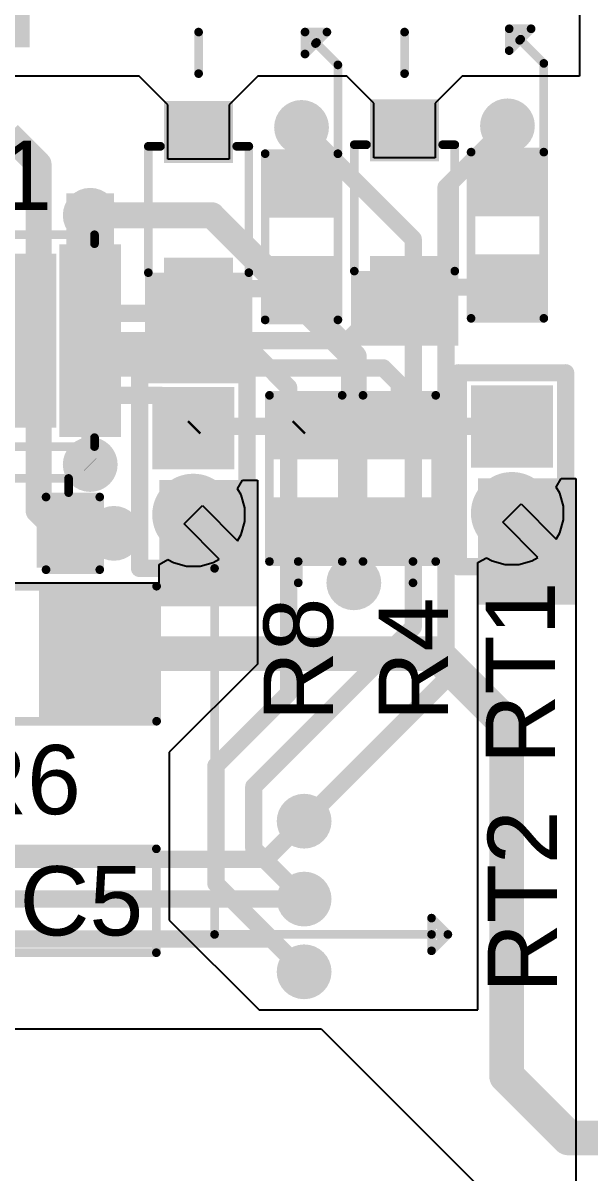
# Model space of a CAD drawing. Header units: millimetres. Extents: x -78 to 5.6, y -6.3 to 35.9.
# Drawn here: x -46.68 to -38.37, y 2.86 to 19.73 of the extents above; entities that cross this region are included whole.
import ezdxf

# ---------------------------------------------------------------- set-up
doc = ezdxf.new("R2010")
doc.units = ezdxf.units.MM
for name, color, linetype in [('BottomLayer', 5, 'Continuous'), ('BottomSolder', 6, 'Continuous'), ('MultiLayer', 9, 'Continuous'), ('PadHoleLayer', 156, 'Continuous'), ('TopLayer', 1, 'Continuous'), ('TopOverlay', 2, 'Continuous'), ('TopPaste', 8, 'Continuous'), ('TopSolder', 216, 'Continuous'), ('ViaHoleLayer', 16, 'Continuous')]:
    doc.layers.add(name, color=color, linetype=linetype)
doc.styles.add('Arial', font='', dxfattribs={"height": 0.2})
doc.styles.get('Arial').set_extended_font_data('Arial')

# ---------------------------------------------------------------- blocks, each defined once
blk = doc.blocks.new('T__________1')
at = {"layer": 'BottomLayer'}
blk.add_hatch(color=5, dxfattribs=at).paths.add_polyline_path([(-1.135, 0.5), (-0.135, 0.5), (-0.135, -0.5), (-1.135, -0.5)])
h = blk.add_hatch(color=5, dxfattribs=at)
edge = h.paths.add_edge_path()
edge.add_arc((0.635, 0), 0.5, 0, 360)
at = {"layer": 'BottomSolder'}
blk.add_hatch(color=6, dxfattribs=at).paths.add_polyline_path([(-1.237, 0.602), (-0.033, 0.602), (-0.033, -0.602), (-1.237, -0.602)])
h = blk.add_hatch(color=6, dxfattribs=at)
edge = h.paths.add_edge_path()
edge.add_arc((0.635, 0), 0.602, 0, 360)
at = {"layer": 'MultiLayer'}
blk.add_hatch(color=9, dxfattribs=at).paths.add_polyline_path([(-1.135, 0.5), (-0.135, 0.5), (-0.135, -0.5), (-1.135, -0.5)])
h = blk.add_hatch(color=9, dxfattribs=at)
edge = h.paths.add_edge_path()
edge.add_arc((0.635, 0), 0.5, 0, 360)
at = {"layer": 'PadHoleLayer'}
h = blk.add_hatch(color=156, dxfattribs=at)
edge = h.paths.add_edge_path()
edge.add_arc((-0.635, 0), 0.3, 0, 360)
h = blk.add_hatch(color=156, dxfattribs=at)
edge = h.paths.add_edge_path()
edge.add_arc((0.635, 0), 0.3, 0, 360)
at = {"layer": 'TopLayer'}
blk.add_hatch(color=1, dxfattribs=at).paths.add_polyline_path([(-1.135, 0.5), (-0.135, 0.5), (-0.135, -0.5), (-1.135, -0.5)])
h = blk.add_hatch(color=1, dxfattribs=at)
edge = h.paths.add_edge_path()
edge.add_arc((0.635, 0), 0.5, 0, 360)
at = {"layer": 'TopSolder'}
blk.add_hatch(color=216, dxfattribs=at).paths.add_polyline_path([(-1.237, 0.602), (-0.033, 0.602), (-0.033, -0.602), (-1.237, -0.602)])
h = blk.add_hatch(color=216, dxfattribs=at)
edge = h.paths.add_edge_path()
edge.add_arc((0.635, 0), 0.602, 0, 360)
at = {"layer": 'TopOverlay', "const_width": 0.254}
for points in [[(-1.422, -0.787), (-1.422, 0.787)], [(1.422, 0.787), (-1.422, 0.787)], [(1.422, -0.787), (1.422, 0.787)], [(1.422, -0.787), (-1.422, -0.787)]]:
    blk.add_lwpolyline(points, dxfattribs=at)
at = {"layer": 'TopOverlay', "const_width": 0.127}
for points in [[(-1.486, 0.787, 1), (-1.359, 0.787, 1)], [(-1.486, 0.787, 1), (-1.359, 0.787, 1)], [(1.359, 0.787, 1), (1.486, 0.787, 1)], [(1.359, 0.787, 1), (1.486, 0.787, 1)], [(-1.486, -0.787, 1), (-1.359, -0.787, 1)], [(-1.486, -0.787, 1), (-1.359, -0.787, 1)], [(1.359, -0.787, 1), (1.486, -0.787, 1)], [(1.359, -0.787, 1), (1.486, -0.787, 1)]]:
    blk.add_lwpolyline(points, format="xyb", close=True, dxfattribs=at)
blk = doc.blocks.new('T__________2')
at = {"layer": 'BottomLayer'}
blk.add_hatch(color=5, dxfattribs=at).paths.add_polyline_path([(-1.135, 0.5), (-0.135, 0.5), (-0.135, -0.5), (-1.135, -0.5)])
h = blk.add_hatch(color=5, dxfattribs=at)
edge = h.paths.add_edge_path()
edge.add_arc((0.635, 0), 0.5, 0, 360)
at = {"layer": 'BottomSolder'}
blk.add_hatch(color=6, dxfattribs=at).paths.add_polyline_path([(-1.237, 0.602), (-0.033, 0.602), (-0.033, -0.602), (-1.237, -0.602)])
h = blk.add_hatch(color=6, dxfattribs=at)
edge = h.paths.add_edge_path()
edge.add_arc((0.635, 0), 0.602, 0, 360)
at = {"layer": 'MultiLayer'}
blk.add_hatch(color=9, dxfattribs=at).paths.add_polyline_path([(-1.135, 0.5), (-0.135, 0.5), (-0.135, -0.5), (-1.135, -0.5)])
h = blk.add_hatch(color=9, dxfattribs=at)
edge = h.paths.add_edge_path()
edge.add_arc((0.635, 0), 0.5, 0, 360)
at = {"layer": 'PadHoleLayer'}
h = blk.add_hatch(color=156, dxfattribs=at)
edge = h.paths.add_edge_path()
edge.add_arc((-0.635, 0), 0.3, 0, 360)
h = blk.add_hatch(color=156, dxfattribs=at)
edge = h.paths.add_edge_path()
edge.add_arc((0.635, 0), 0.3, 0, 360)
at = {"layer": 'TopLayer'}
blk.add_hatch(color=1, dxfattribs=at).paths.add_polyline_path([(-1.135, 0.5), (-0.135, 0.5), (-0.135, -0.5), (-1.135, -0.5)])
h = blk.add_hatch(color=1, dxfattribs=at)
edge = h.paths.add_edge_path()
edge.add_arc((0.635, 0), 0.5, 0, 360)
at = {"layer": 'TopSolder'}
blk.add_hatch(color=216, dxfattribs=at).paths.add_polyline_path([(-1.237, 0.602), (-0.033, 0.602), (-0.033, -0.602), (-1.237, -0.602)])
h = blk.add_hatch(color=216, dxfattribs=at)
edge = h.paths.add_edge_path()
edge.add_arc((0.635, 0), 0.602, 0, 360)
at = {"layer": 'TopOverlay', "const_width": 0.254}
for points in [[(-1.422, -0.787), (-1.422, 0.787)], [(1.422, 0.787), (-1.422, 0.787)], [(1.422, -0.787), (1.422, 0.787)], [(1.422, -0.787), (-1.422, -0.787)]]:
    blk.add_lwpolyline(points, dxfattribs=at)
at = {"layer": 'TopOverlay', "const_width": 0.127}
for points in [[(-1.486, 0.787, 1), (-1.359, 0.787, 1)], [(-1.486, 0.787, 1), (-1.359, 0.787, 1)], [(1.359, 0.787, 1), (1.486, 0.787, 1)], [(1.359, 0.787, 1), (1.486, 0.787, 1)], [(-1.486, -0.787, 1), (-1.359, -0.787, 1)], [(-1.486, -0.787, 1), (-1.359, -0.787, 1)], [(1.359, -0.787, 1), (1.486, -0.787, 1)], [(1.359, -0.787, 1), (1.486, -0.787, 1)]]:
    blk.add_lwpolyline(points, format="xyb", close=True, dxfattribs=at)
blk = doc.blocks.new('TDFN_14_EP_3_3__3')
at = {"layer": 'TopLayer'}
for points in [[(-1.835, 1.31), (-1.135, 1.31), (-1.135, 1.09), (-1.835, 1.09)], [(1.135, 1.31), (1.835, 1.31), (1.835, 1.09), (1.135, 1.09)], [(-0.89, 1.175), (0.89, 1.175), (0.89, -1.175), (-0.89, -1.175)], [(-1.835, 0.91), (-1.135, 0.91), (-1.135, 0.69), (-1.835, 0.69)], [(1.135, 0.91), (1.835, 0.91), (1.835, 0.69), (1.135, 0.69)], [(-1.835, 0.51), (-1.135, 0.51), (-1.135, 0.29), (-1.835, 0.29)], [(1.135, 0.51), (1.835, 0.51), (1.835, 0.29), (1.135, 0.29)], [(-1.835, 0.11), (-1.135, 0.11), (-1.135, -0.11), (-1.835, -0.11)], [(1.135, 0.11), (1.835, 0.11), (1.835, -0.11), (1.135, -0.11)], [(-1.835, -0.29), (-1.135, -0.29), (-1.135, -0.51), (-1.835, -0.51)], [(1.135, -0.29), (1.835, -0.29), (1.835, -0.51), (1.135, -0.51)], [(-1.835, -0.69), (-1.135, -0.69), (-1.135, -0.91), (-1.835, -0.91)], [(1.135, -0.69), (1.835, -0.69), (1.835, -0.91), (1.135, -0.91)], [(-1.835, -1.09), (-1.135, -1.09), (-1.135, -1.31), (-1.835, -1.31)], [(1.135, -1.09), (1.835, -1.09), (1.835, -1.31), (1.135, -1.31)]]:
    blk.add_hatch(color=1, dxfattribs=at).paths.add_polyline_path(points)
at = {"layer": 'TopPaste'}
for points in [[(-1.835, 1.31), (-1.135, 1.31), (-1.135, 1.09), (-1.835, 1.09)], [(1.135, 1.31), (1.835, 1.31), (1.835, 1.09), (1.135, 1.09)], [(-1.835, 0.91), (-1.135, 0.91), (-1.135, 0.69), (-1.835, 0.69)], [(1.135, 0.91), (1.835, 0.91), (1.835, 0.69), (1.135, 0.69)], [(-1.835, 0.51), (-1.135, 0.51), (-1.135, 0.29), (-1.835, 0.29)], [(1.135, 0.51), (1.835, 0.51), (1.835, 0.29), (1.135, 0.29)], [(-1.835, 0.11), (-1.135, 0.11), (-1.135, -0.11), (-1.835, -0.11)], [(1.135, 0.11), (1.835, 0.11), (1.835, -0.11), (1.135, -0.11)], [(-1.835, -0.29), (-1.135, -0.29), (-1.135, -0.51), (-1.835, -0.51)], [(1.135, -0.29), (1.835, -0.29), (1.835, -0.51), (1.135, -0.51)], [(-1.835, -0.69), (-1.135, -0.69), (-1.135, -0.91), (-1.835, -0.91)], [(1.135, -0.69), (1.835, -0.69), (1.835, -0.91), (1.135, -0.91)], [(-1.835, -1.09), (-1.135, -1.09), (-1.135, -1.31), (-1.835, -1.31)], [(1.135, -1.09), (1.835, -1.09), (1.835, -1.31), (1.135, -1.31)]]:
    blk.add_hatch(color=8, dxfattribs=at).paths.add_polyline_path(points)
at = {"layer": 'TopSolder'}
for points in [[(-1.937, 1.412), (-1.033, 1.412), (-1.033, 0.988), (-1.937, 0.988)], [(1.033, 1.412), (1.937, 1.412), (1.937, 0.988), (1.033, 0.988)], [(-0.992, 1.277), (0.992, 1.277), (0.992, -1.277), (-0.992, -1.277)], [(-1.937, 1.012), (-1.033, 1.012), (-1.033, 0.588), (-1.937, 0.588)], [(1.033, 1.012), (1.937, 1.012), (1.937, 0.588), (1.033, 0.588)], [(-1.937, 0.612), (-1.033, 0.612), (-1.033, 0.188), (-1.937, 0.188)], [(1.033, 0.612), (1.937, 0.612), (1.937, 0.188), (1.033, 0.188)], [(-1.937, 0.212), (-1.033, 0.212), (-1.033, -0.212), (-1.937, -0.212)], [(1.033, 0.212), (1.937, 0.212), (1.937, -0.212), (1.033, -0.212)], [(-1.937, -0.188), (-1.033, -0.188), (-1.033, -0.612), (-1.937, -0.612)], [(1.033, -0.188), (1.937, -0.188), (1.937, -0.612), (1.033, -0.612)], [(-1.937, -0.588), (-1.033, -0.588), (-1.033, -1.012), (-1.937, -1.012)], [(1.033, -0.588), (1.937, -0.588), (1.937, -1.012), (1.033, -1.012)], [(-1.937, -0.988), (-1.033, -0.988), (-1.033, -1.412), (-1.937, -1.412)], [(1.033, -0.988), (1.937, -0.988), (1.937, -1.412), (1.033, -1.412)]]:
    blk.add_hatch(color=216, dxfattribs=at).paths.add_polyline_path(points)
at = {"layer": 'TopOverlay', "const_width": 0.127}
for points in [[(-1.55, 1.554), (1.55, 1.554)], [(-1.55, 1.423), (-1.55, 1.543)], [(1.55, 1.423), (1.55, 1.543)], [(-2.108, 1.092), (-2.108, 1.346)], [(-2.108, 1.346), (-1.981, 1.219)], [(-2.108, 1.092), (-1.981, 1.219)], [(-1.55, -1.543), (-1.55, -1.423)], [(-1.55, -1.554), (1.55, -1.554)], [(1.55, -1.543), (1.55, -1.423)]]:
    blk.add_lwpolyline(points, dxfattribs=at)
at = {"layer": 'TopOverlay', "const_width": 0.0635}
for points in [[(-1.582, 1.554, 1), (-1.518, 1.554, 1)], [(-1.582, 1.543, 1), (-1.518, 1.543, 1)], [(1.518, 1.554, 1), (1.582, 1.554, 1)], [(1.518, 1.543, 1), (1.582, 1.543, 1)], [(-2.14, 1.346, 1), (-2.076, 1.346, 1)], [(-2.14, 1.346, 1), (-2.076, 1.346, 1)], [(-1.582, 1.423, 1), (-1.518, 1.423, 1)], [(1.518, 1.423, 1), (1.582, 1.423, 1)], [(-2.013, 1.219, 1), (-1.949, 1.219, 1)], [(-2.013, 1.219, 1), (-1.949, 1.219, 1)], [(-2.14, 1.092, 1), (-2.076, 1.092, 1)], [(-2.14, 1.092, 1), (-2.076, 1.092, 1)], [(-1.582, -1.423, 1), (-1.518, -1.423, 1)], [(-1.582, -1.543, 1), (-1.518, -1.543, 1)], [(-1.582, -1.554, 1), (-1.518, -1.554, 1)], [(1.518, -1.423, 1), (1.582, -1.423, 1)], [(1.518, -1.543, 1), (1.582, -1.543, 1)], [(1.518, -1.554, 1), (1.582, -1.554, 1)]]:
    blk.add_lwpolyline(points, format="xyb", close=True, dxfattribs=at)
blk = doc.blocks.new('R___0603_5')
at = {"layer": 'TopLayer'}
for points in [[(-0.381, 0.4445), (-0.381, -0.4445), (-1.143, -0.4445), (-1.143, 0.4445)], [(1.143, 0.4445), (1.143, -0.4445), (0.381, -0.4445), (0.381, 0.4445)]]:
    blk.add_hatch(color=1, dxfattribs=at).paths.add_polyline_path(points)
at = {"layer": 'TopPaste'}
for points in [[(-0.381, 0.4445), (-0.381, -0.4445), (-1.143, -0.4445), (-1.143, 0.4445)], [(1.143, 0.4445), (1.143, -0.4445), (0.381, -0.4445), (0.381, 0.4445)]]:
    blk.add_hatch(color=8, dxfattribs=at).paths.add_polyline_path(points)
at = {"layer": 'TopSolder'}
for points in [[(-0.2794, 0.5461), (-0.2794, -0.5461), (-1.2446, -0.5461), (-1.2446, 0.5461)], [(1.2446, 0.5461), (1.2446, -0.5461), (0.2794, -0.5461), (0.2794, 0.5461)]]:
    blk.add_hatch(color=216, dxfattribs=at).paths.add_polyline_path(points)
at = {"layer": 'TopOverlay', "const_width": 0.127}
for points in [[(-1.2192, 0.5334), (1.2192, 0.5334)], [(-1.2192, 0.5334), (-1.2192, -0.5334)], [(1.2192, 0.5334), (1.2192, -0.5334)], [(-1.2192, -0.5334), (1.2192, -0.5334)]]:
    blk.add_lwpolyline(points, dxfattribs=at)
at = {"layer": 'TopOverlay', "const_width": 0.0635}
for points in [[(-1.25095, 0.5334, 1), (-1.18745, 0.5334, 1)], [(-1.25095, 0.5334, 1), (-1.18745, 0.5334, 1)], [(1.18745, 0.5334, 1), (1.25095, 0.5334, 1)], [(1.18745, 0.5334, 1), (1.25095, 0.5334, 1)], [(-1.25095, -0.5334, 1), (-1.18745, -0.5334, 1)], [(-1.25095, -0.5334, 1), (-1.18745, -0.5334, 1)], [(1.18745, -0.5334, 1), (1.25095, -0.5334, 1)], [(1.18745, -0.5334, 1), (1.25095, -0.5334, 1)]]:
    blk.add_lwpolyline(points, format="xyb", close=True, dxfattribs=at)
blk = doc.blocks.new('R___1206_6')
at = {"layer": 'TopLayer'}
for points in [[(-2.032, 0.889), (-0.508, 0.889), (-0.508, -0.889), (-2.032, -0.889)], [(0.508, 0.889), (2.032, 0.889), (2.032, -0.889), (0.508, -0.889)]]:
    blk.add_hatch(color=1, dxfattribs=at).paths.add_polyline_path(points)
at = {"layer": 'TopPaste'}
for points in [[(-2.032, 0.889), (-0.508, 0.889), (-0.508, -0.889), (-2.032, -0.889)], [(0.508, 0.889), (2.032, 0.889), (2.032, -0.889), (0.508, -0.889)]]:
    blk.add_hatch(color=8, dxfattribs=at).paths.add_polyline_path(points)
at = {"layer": 'TopSolder'}
for points in [[(-2.1336, 0.9906), (-0.4064, 0.9906), (-0.4064, -0.9906), (-2.1336, -0.9906)], [(0.4064, 0.9906), (2.1336, 0.9906), (2.1336, -0.9906), (0.4064, -0.9906)]]:
    blk.add_hatch(color=216, dxfattribs=at).paths.add_polyline_path(points)
at = {"layer": 'TopOverlay', "const_width": 0.127}
for points in [[(-2.1336, 0.9906), (-2.1336, -0.9906)], [(2.1336, 0.9906), (-2.1336, 0.9906)], [(2.1336, 0.9906), (2.1336, -0.9906)], [(2.1336, -0.9906), (-2.1336, -0.9906)]]:
    blk.add_lwpolyline(points, dxfattribs=at)
at = {"layer": 'TopOverlay', "const_width": 0.0635}
for points in [[(-2.16535, 0.9906, 1), (-2.10185, 0.9906, 1)], [(-2.16535, 0.9906, 1), (-2.10185, 0.9906, 1)], [(2.10185, 0.9906, 1), (2.16535, 0.9906, 1)], [(2.10185, 0.9906, 1), (2.16535, 0.9906, 1)], [(-2.16535, -0.9906, 1), (-2.10185, -0.9906, 1)], [(-2.16535, -0.9906, 1), (-2.10185, -0.9906, 1)], [(2.10185, -0.9906, 1), (2.16535, -0.9906, 1)], [(2.10185, -0.9906, 1), (2.16535, -0.9906, 1)]]:
    blk.add_lwpolyline(points, format="xyb", close=True, dxfattribs=at)
blk = doc.blocks.new('R___0603_8')
at = {"layer": 'TopLayer'}
for points in [[(-0.381, 0.4445), (-0.381, -0.4445), (-1.143, -0.4445), (-1.143, 0.4445)], [(1.143, 0.4445), (1.143, -0.4445), (0.381, -0.4445), (0.381, 0.4445)]]:
    blk.add_hatch(color=1, dxfattribs=at).paths.add_polyline_path(points)
at = {"layer": 'TopPaste'}
for points in [[(-0.381, 0.4445), (-0.381, -0.4445), (-1.143, -0.4445), (-1.143, 0.4445)], [(1.143, 0.4445), (1.143, -0.4445), (0.381, -0.4445), (0.381, 0.4445)]]:
    blk.add_hatch(color=8, dxfattribs=at).paths.add_polyline_path(points)
at = {"layer": 'TopSolder'}
for points in [[(-0.2794, 0.5461), (-0.2794, -0.5461), (-1.2446, -0.5461), (-1.2446, 0.5461)], [(1.2446, 0.5461), (1.2446, -0.5461), (0.2794, -0.5461), (0.2794, 0.5461)]]:
    blk.add_hatch(color=216, dxfattribs=at).paths.add_polyline_path(points)
at = {"layer": 'TopOverlay', "const_width": 0.127}
for points in [[(-1.2192, 0.5334), (1.2192, 0.5334)], [(-1.2192, 0.5334), (-1.2192, -0.5334)], [(1.2192, 0.5334), (1.2192, -0.5334)], [(-1.2192, -0.5334), (1.2192, -0.5334)]]:
    blk.add_lwpolyline(points, dxfattribs=at)
at = {"layer": 'TopOverlay', "const_width": 0.0635}
for points in [[(-1.25095, 0.5334, 1), (-1.18745, 0.5334, 1)], [(-1.25095, 0.5334, 1), (-1.18745, 0.5334, 1)], [(1.18745, 0.5334, 1), (1.25095, 0.5334, 1)], [(1.18745, 0.5334, 1), (1.25095, 0.5334, 1)], [(-1.25095, -0.5334, 1), (-1.18745, -0.5334, 1)], [(-1.25095, -0.5334, 1), (-1.18745, -0.5334, 1)], [(1.18745, -0.5334, 1), (1.25095, -0.5334, 1)], [(1.18745, -0.5334, 1), (1.25095, -0.5334, 1)]]:
    blk.add_lwpolyline(points, format="xyb", close=True, dxfattribs=at)
blk = doc.blocks.new('R___0603_9')
at = {"layer": 'TopLayer'}
for points in [[(-0.381, 0.4445), (-0.381, -0.4445), (-1.143, -0.4445), (-1.143, 0.4445)], [(1.143, 0.4445), (1.143, -0.4445), (0.381, -0.4445), (0.381, 0.4445)]]:
    blk.add_hatch(color=1, dxfattribs=at).paths.add_polyline_path(points)
at = {"layer": 'TopPaste'}
for points in [[(-0.381, 0.4445), (-0.381, -0.4445), (-1.143, -0.4445), (-1.143, 0.4445)], [(1.143, 0.4445), (1.143, -0.4445), (0.381, -0.4445), (0.381, 0.4445)]]:
    blk.add_hatch(color=8, dxfattribs=at).paths.add_polyline_path(points)
at = {"layer": 'TopSolder'}
for points in [[(-0.2794, 0.5461), (-0.2794, -0.5461), (-1.2446, -0.5461), (-1.2446, 0.5461)], [(1.2446, 0.5461), (1.2446, -0.5461), (0.2794, -0.5461), (0.2794, 0.5461)]]:
    blk.add_hatch(color=216, dxfattribs=at).paths.add_polyline_path(points)
at = {"layer": 'TopOverlay', "const_width": 0.127}
for points in [[(-1.2192, 0.5334), (-1.2192, -0.5334)], [(-1.2192, 0.5334), (1.2192, 0.5334)], [(1.2192, 0.5334), (1.2192, -0.5334)], [(-1.2192, -0.5334), (1.2192, -0.5334)]]:
    blk.add_lwpolyline(points, dxfattribs=at)
at = {"layer": 'TopOverlay', "const_width": 0.0635}
for points in [[(-1.25095, 0.5334, 1), (-1.18745, 0.5334, 1)], [(-1.25095, 0.5334, 1), (-1.18745, 0.5334, 1)], [(1.18745, 0.5334, 1), (1.25095, 0.5334, 1)], [(1.18745, 0.5334, 1), (1.25095, 0.5334, 1)], [(-1.25095, -0.5334, 1), (-1.18745, -0.5334, 1)], [(-1.25095, -0.5334, 1), (-1.18745, -0.5334, 1)], [(1.18745, -0.5334, 1), (1.25095, -0.5334, 1)], [(1.18745, -0.5334, 1), (1.25095, -0.5334, 1)]]:
    blk.add_lwpolyline(points, format="xyb", close=True, dxfattribs=at)
blk = doc.blocks.new('R___0603_10')
at = {"layer": 'TopLayer'}
for points in [[(-0.381, 0.4445), (-0.381, -0.4445), (-1.143, -0.4445), (-1.143, 0.4445)], [(1.143, 0.4445), (1.143, -0.4445), (0.381, -0.4445), (0.381, 0.4445)]]:
    blk.add_hatch(color=1, dxfattribs=at).paths.add_polyline_path(points)
at = {"layer": 'TopPaste'}
for points in [[(-0.381, 0.4445), (-0.381, -0.4445), (-1.143, -0.4445), (-1.143, 0.4445)], [(1.143, 0.4445), (1.143, -0.4445), (0.381, -0.4445), (0.381, 0.4445)]]:
    blk.add_hatch(color=8, dxfattribs=at).paths.add_polyline_path(points)
at = {"layer": 'TopSolder'}
for points in [[(-0.2794, 0.5461), (-0.2794, -0.5461), (-1.2446, -0.5461), (-1.2446, 0.5461)], [(1.2446, 0.5461), (1.2446, -0.5461), (0.2794, -0.5461), (0.2794, 0.5461)]]:
    blk.add_hatch(color=216, dxfattribs=at).paths.add_polyline_path(points)
at = {"layer": 'TopOverlay', "const_width": 0.127}
for points in [[(-1.2192, 0.5334), (1.2192, 0.5334)], [(-1.2192, 0.5334), (-1.2192, -0.5334)], [(1.2192, 0.5334), (1.2192, -0.5334)], [(-1.2192, -0.5334), (1.2192, -0.5334)]]:
    blk.add_lwpolyline(points, dxfattribs=at)
at = {"layer": 'TopOverlay', "const_width": 0.0635}
for points in [[(-1.25095, 0.5334, 1), (-1.18745, 0.5334, 1)], [(-1.25095, 0.5334, 1), (-1.18745, 0.5334, 1)], [(1.18745, 0.5334, 1), (1.25095, 0.5334, 1)], [(1.18745, 0.5334, 1), (1.25095, 0.5334, 1)], [(-1.25095, -0.5334, 1), (-1.18745, -0.5334, 1)], [(-1.25095, -0.5334, 1), (-1.18745, -0.5334, 1)], [(1.18745, -0.5334, 1), (1.25095, -0.5334, 1)], [(1.18745, -0.5334, 1), (1.25095, -0.5334, 1)]]:
    blk.add_lwpolyline(points, format="xyb", close=True, dxfattribs=at)
blk = doc.blocks.new('SOD_323_14')
at = {"layer": 'TopLayer'}
for points in [[(-0.75, -0.45), (-1.55, -0.45), (-1.55, 0.45), (-0.75, 0.45)], [(1.55, -0.45), (0.75, -0.45), (0.75, 0.45), (1.55, 0.45)]]:
    blk.add_hatch(color=1, dxfattribs=at).paths.add_polyline_path(points)
at = {"layer": 'TopOverlay'}
for points in [[(-2.007, 0.483), (-0.914, 0.483), (-0.914, 0.787), (-2.007, 0.787)], [(-2.007, -0.508), (-1.575, -0.508), (-1.575, 0.508), (-2.007, 0.508)], [(-2.007, -0.787), (-0.914, -0.787), (-0.914, -0.483), (-2.007, -0.483)]]:
    blk.add_hatch(color=2, dxfattribs=at).paths.add_polyline_path(points)
at = {"layer": 'TopPaste'}
for points in [[(-0.75, -0.45), (-1.55, -0.45), (-1.55, 0.45), (-0.75, 0.45)], [(1.55, -0.45), (0.75, -0.45), (0.75, 0.45), (1.55, 0.45)]]:
    blk.add_hatch(color=8, dxfattribs=at).paths.add_polyline_path(points)
at = {"layer": 'TopSolder'}
for points in [[(-0.695, -0.505), (-1.605, -0.505), (-1.605, 0.505), (-0.695, 0.505)], [(1.605, -0.505), (0.695, -0.505), (0.695, 0.505), (1.605, 0.505)]]:
    blk.add_hatch(color=216, dxfattribs=at).paths.add_polyline_path(points)
at = {"layer": 'TopOverlay', "const_width": 0.127}
for points in [[(-0.914, 0.737), (0.94, 0.737)], [(0.94, 0.737), (0.94, 0.559)], [(0.94, -0.559), (0.94, -0.737)], [(-0.914, -0.737), (0.94, -0.737)]]:
    blk.add_lwpolyline(points, dxfattribs=at)
at = {"layer": 'TopOverlay', "const_width": 0.0635}
for points in [[(-0.946, 0.737, 1), (-0.883, 0.737, 1)], [(0.908, 0.737, 1), (0.972, 0.737, 1)], [(0.908, 0.737, 1), (0.972, 0.737, 1)], [(0.908, 0.559, 1), (0.972, 0.559, 1)], [(0.908, -0.559, 1), (0.972, -0.559, 1)], [(-0.946, -0.737, 1), (-0.883, -0.737, 1)], [(0.908, -0.737, 1), (0.972, -0.737, 1)], [(0.908, -0.737, 1), (0.972, -0.737, 1)]]:
    blk.add_lwpolyline(points, format="xyb", close=True, dxfattribs=at)
blk = doc.blocks.new('SOD_323_15')
at = {"layer": 'TopLayer'}
for points in [[(-0.75, -0.45), (-1.55, -0.45), (-1.55, 0.45), (-0.75, 0.45)], [(1.55, -0.45), (0.75, -0.45), (0.75, 0.45), (1.55, 0.45)]]:
    blk.add_hatch(color=1, dxfattribs=at).paths.add_polyline_path(points)
at = {"layer": 'TopOverlay'}
for points in [[(-2.007, 0.483), (-0.914, 0.483), (-0.914, 0.787), (-2.007, 0.787)], [(-2.007, -0.508), (-1.575, -0.508), (-1.575, 0.508), (-2.007, 0.508)], [(-2.007, -0.787), (-0.914, -0.787), (-0.914, -0.483), (-2.007, -0.483)]]:
    blk.add_hatch(color=2, dxfattribs=at).paths.add_polyline_path(points)
at = {"layer": 'TopPaste'}
for points in [[(-0.75, -0.45), (-1.55, -0.45), (-1.55, 0.45), (-0.75, 0.45)], [(1.55, -0.45), (0.75, -0.45), (0.75, 0.45), (1.55, 0.45)]]:
    blk.add_hatch(color=8, dxfattribs=at).paths.add_polyline_path(points)
at = {"layer": 'TopSolder'}
for points in [[(-0.695, -0.505), (-1.605, -0.505), (-1.605, 0.505), (-0.695, 0.505)], [(1.605, -0.505), (0.695, -0.505), (0.695, 0.505), (1.605, 0.505)]]:
    blk.add_hatch(color=216, dxfattribs=at).paths.add_polyline_path(points)
at = {"layer": 'TopOverlay', "const_width": 0.127}
for points in [[(-0.914, 0.737), (0.94, 0.737)], [(0.94, 0.737), (0.94, 0.559)], [(0.94, -0.559), (0.94, -0.737)], [(-0.914, -0.737), (0.94, -0.737)]]:
    blk.add_lwpolyline(points, dxfattribs=at)
at = {"layer": 'TopOverlay', "const_width": 0.0635}
for points in [[(-0.946, 0.737, 1), (-0.883, 0.737, 1)], [(0.908, 0.737, 1), (0.972, 0.737, 1)], [(0.908, 0.737, 1), (0.972, 0.737, 1)], [(0.908, 0.559, 1), (0.972, 0.559, 1)], [(0.908, -0.559, 1), (0.972, -0.559, 1)], [(-0.946, -0.737, 1), (-0.883, -0.737, 1)], [(0.908, -0.737, 1), (0.972, -0.737, 1)], [(0.908, -0.737, 1), (0.972, -0.737, 1)]]:
    blk.add_lwpolyline(points, format="xyb", close=True, dxfattribs=at)
blk = doc.blocks.new('C___0603_16')
at = {"layer": 'TopLayer'}
for points in [[(-0.381, 0.445), (-0.381, -0.445), (-1.143, -0.445), (-1.143, 0.445)], [(1.143, 0.445), (1.143, -0.445), (0.381, -0.445), (0.381, 0.445)]]:
    blk.add_hatch(color=1, dxfattribs=at).paths.add_polyline_path(points)
at = {"layer": 'TopPaste'}
for points in [[(-0.381, 0.445), (-0.381, -0.445), (-1.143, -0.445), (-1.143, 0.445)], [(1.143, 0.445), (1.143, -0.445), (0.381, -0.445), (0.381, 0.445)]]:
    blk.add_hatch(color=8, dxfattribs=at).paths.add_polyline_path(points)
at = {"layer": 'TopSolder'}
for points in [[(-0.321, 0.504), (-0.321, -0.504), (-1.203, -0.504), (-1.203, 0.504)], [(1.203, 0.504), (1.203, -0.504), (0.321, -0.504), (0.321, 0.504)]]:
    blk.add_hatch(color=216, dxfattribs=at).paths.add_polyline_path(points)
at = {"layer": 'TopOverlay', "const_width": 0.127}
for points in [[(-1.245, 0.533), (-0.457, 0.533)], [(-1.245, -0.533), (-1.245, 0.533)], [(0.457, 0.533), (1.245, 0.533)], [(1.245, -0.533), (1.245, 0.533)], [(-1.245, -0.533), (-0.457, -0.533)], [(0.457, -0.533), (1.245, -0.533)]]:
    blk.add_lwpolyline(points, dxfattribs=at)
at = {"layer": 'TopOverlay', "const_width": 0.0635}
for points in [[(-1.276, 0.533, 1), (-1.213, 0.533, 1)], [(-1.276, 0.533, 1), (-1.213, 0.533, 1)], [(-0.489, 0.533, 1), (-0.425, 0.533, 1)], [(0.425, 0.533, 1), (0.489, 0.533, 1)], [(1.213, 0.533, 1), (1.276, 0.533, 1)], [(1.213, 0.533, 1), (1.276, 0.533, 1)], [(-1.276, -0.533, 1), (-1.213, -0.533, 1)], [(-1.276, -0.533, 1), (-1.213, -0.533, 1)], [(-0.489, -0.533, 1), (-0.425, -0.533, 1)], [(0.425, -0.533, 1), (0.489, -0.533, 1)], [(1.213, -0.533, 1), (1.276, -0.533, 1)], [(1.213, -0.533, 1), (1.276, -0.533, 1)]]:
    blk.add_lwpolyline(points, format="xyb", close=True, dxfattribs=at)

msp = doc.modelspace()

# ---------------------------------------------------------------- hatches: boundary and pattern name
at = {"layer": 'BottomLayer'}
for points in [[(-64.111, 19.372), (-46.584, 19.372), (-46.584, 28.25), (-64.111, 28.25)], [(-44.685, 11.168), (-43.245, 11.168), (-43.245, 13.022), (-44.685, 13.022)], [(-40.011, 11.193), (-38.572, 11.193), (-38.572, 13.047), (-40.011, 13.047)]]:
    msp.add_hatch(color=5, dxfattribs=at).paths.add_polyline_path(points)
h = msp.add_hatch(color=5, dxfattribs=at)
edge = h.paths.add_edge_path()
edge.add_arc((-42.597, 18.197), 0.3, 0, 360)
h = msp.add_hatch(color=5, dxfattribs=at)
edge = h.paths.add_edge_path()
edge.add_arc((-39.577, 18.22), 0.3, 0, 360)
h = msp.add_hatch(color=5, dxfattribs=at)
edge = h.paths.add_edge_path()
edge.add_arc((-45.696, 16.908), 0.3, 0, 360)
h = msp.add_hatch(color=5, dxfattribs=at)
edge = h.paths.add_edge_path()
edge.add_arc((-45.696, 13.251), 0.3, 0, 360)
h = msp.add_hatch(color=5, dxfattribs=at)
edge = h.paths.add_edge_path()
edge.add_arc((-45.348, 12.241), 0.3, 0, 360)
h = msp.add_hatch(color=5, dxfattribs=at)
edge = h.paths.add_edge_path()
edge.add_arc((-41.83, 11.515), 0.3, 0, 360)
h = msp.add_hatch(color=5, dxfattribs=at)
edge = h.paths.add_edge_path()
edge.add_arc((-42.559, 8.018), 0.3, 0, 360)
h = msp.add_hatch(color=5, dxfattribs=at)
edge = h.paths.add_edge_path()
edge.add_arc((-42.559, 6.875), 0.3, 0, 360)
h = msp.add_hatch(color=5, dxfattribs=at)
edge = h.paths.add_edge_path()
edge.add_arc((-42.559, 5.808), 0.3, 0, 360)
at = {"layer": 'BottomSolder'}
h = msp.add_hatch(color=6, dxfattribs=at)
edge = h.paths.add_edge_path()
edge.add_arc((-42.597, 18.197), 0.402, 0, 360)
h = msp.add_hatch(color=6, dxfattribs=at)
edge = h.paths.add_edge_path()
edge.add_arc((-39.577, 18.22), 0.402, 0, 360)
h = msp.add_hatch(color=6, dxfattribs=at)
edge = h.paths.add_edge_path()
edge.add_arc((-45.696, 16.908), 0.402, 0, 360)
h = msp.add_hatch(color=6, dxfattribs=at)
edge = h.paths.add_edge_path()
edge.add_arc((-45.696, 13.251), 0.402, 0, 360)
h = msp.add_hatch(color=6, dxfattribs=at)
edge = h.paths.add_edge_path()
edge.add_arc((-45.348, 12.241), 0.402, 0, 360)
h = msp.add_hatch(color=6, dxfattribs=at)
edge = h.paths.add_edge_path()
edge.add_arc((-41.83, 11.515), 0.402, 0, 360)
h = msp.add_hatch(color=6, dxfattribs=at)
edge = h.paths.add_edge_path()
edge.add_arc((-42.559, 8.018), 0.402, 0, 360)
h = msp.add_hatch(color=6, dxfattribs=at)
edge = h.paths.add_edge_path()
edge.add_arc((-42.559, 6.875), 0.402, 0, 360)
h = msp.add_hatch(color=6, dxfattribs=at)
edge = h.paths.add_edge_path()
edge.add_arc((-42.559, 5.808), 0.402, 0, 360)
at = {"layer": 'TopLayer'}
h = msp.add_hatch(color=1, dxfattribs=at)
edge = h.paths.add_edge_path()
edge.add_arc((-42.597, 18.197), 0.3, 0, 360)
h = msp.add_hatch(color=1, dxfattribs=at)
edge = h.paths.add_edge_path()
edge.add_arc((-39.577, 18.22), 0.3, 0, 360)
for points in [[(-46.048, 16.158), (-45.348, 16.158), (-45.348, 17.228), (-46.048, 17.228)], [(-46.048, 13.693), (-45.348, 13.693), (-45.348, 13.956), (-46.048, 13.956)], [(-42.978, 11.904), (-40.718, 11.904), (-40.718, 12.666), (-42.978, 12.666)]]:
    msp.add_hatch(color=1, dxfattribs=at).paths.add_polyline_path(points)
h = msp.add_hatch(color=1, dxfattribs=at)
edge = h.paths.add_edge_path()
edge.add_arc((-45.696, 16.908), 0.3, 0, 360)
h = msp.add_hatch(color=1, dxfattribs=at)
edge = h.paths.add_edge_path()
edge.add_arc((-45.696, 13.251), 0.3, 0, 360)
h = msp.add_hatch(color=1, dxfattribs=at)
edge = h.paths.add_edge_path()
edge.add_arc((-45.348, 12.241), 0.3, 0, 360)
h = msp.add_hatch(color=1, dxfattribs=at)
edge = h.paths.add_edge_path()
edge.add_arc((-41.83, 11.515), 0.3, 0, 360)
h = msp.add_hatch(color=1, dxfattribs=at)
edge = h.paths.add_edge_path()
edge.add_arc((-42.559, 8.018), 0.3, 0, 360)
h = msp.add_hatch(color=1, dxfattribs=at)
edge = h.paths.add_edge_path()
edge.add_arc((-42.559, 6.875), 0.3, 0, 360)
h = msp.add_hatch(color=1, dxfattribs=at)
edge = h.paths.add_edge_path()
edge.add_arc((-42.559, 5.808), 0.3, 0, 360)
at = {"layer": 'TopSolder'}
h = msp.add_hatch(color=216, dxfattribs=at)
edge = h.paths.add_edge_path()
edge.add_arc((-42.597, 18.197), 0.402, 0, 360)
h = msp.add_hatch(color=216, dxfattribs=at)
edge = h.paths.add_edge_path()
edge.add_arc((-39.577, 18.22), 0.402, 0, 360)
h = msp.add_hatch(color=216, dxfattribs=at)
edge = h.paths.add_edge_path()
edge.add_arc((-45.696, 16.908), 0.402, 0, 360)
h = msp.add_hatch(color=216, dxfattribs=at)
edge = h.paths.add_edge_path()
edge.add_arc((-45.696, 13.251), 0.402, 0, 360)
h = msp.add_hatch(color=216, dxfattribs=at)
edge = h.paths.add_edge_path()
edge.add_arc((-45.348, 12.241), 0.402, 0, 360)
h = msp.add_hatch(color=216, dxfattribs=at)
edge = h.paths.add_edge_path()
edge.add_arc((-41.83, 11.515), 0.402, 0, 360)
h = msp.add_hatch(color=216, dxfattribs=at)
edge = h.paths.add_edge_path()
edge.add_arc((-42.559, 8.018), 0.402, 0, 360)
h = msp.add_hatch(color=216, dxfattribs=at)
edge = h.paths.add_edge_path()
edge.add_arc((-42.559, 6.875), 0.402, 0, 360)
h = msp.add_hatch(color=216, dxfattribs=at)
edge = h.paths.add_edge_path()
edge.add_arc((-42.559, 5.808), 0.402, 0, 360)
at = {"layer": 'ViaHoleLayer'}
h = msp.add_hatch(color=16, dxfattribs=at)
edge = h.paths.add_edge_path()
edge.add_arc((-42.597, 18.197), 0.15, 0, 360)
h = msp.add_hatch(color=16, dxfattribs=at)
edge = h.paths.add_edge_path()
edge.add_arc((-39.577, 18.22), 0.15, 0, 360)
h = msp.add_hatch(color=16, dxfattribs=at)
edge = h.paths.add_edge_path()
edge.add_arc((-45.696, 16.908), 0.15, 0, 360)
h = msp.add_hatch(color=16, dxfattribs=at)
edge = h.paths.add_edge_path()
edge.add_arc((-45.696, 13.251), 0.15, 0, 360)
h = msp.add_hatch(color=16, dxfattribs=at)
edge = h.paths.add_edge_path()
edge.add_arc((-45.348, 12.241), 0.15, 0, 360)
h = msp.add_hatch(color=16, dxfattribs=at)
edge = h.paths.add_edge_path()
edge.add_arc((-41.83, 11.515), 0.15, 0, 360)
h = msp.add_hatch(color=16, dxfattribs=at)
edge = h.paths.add_edge_path()
edge.add_arc((-42.559, 8.018), 0.15, 0, 360)
h = msp.add_hatch(color=16, dxfattribs=at)
edge = h.paths.add_edge_path()
edge.add_arc((-42.559, 6.875), 0.15, 0, 360)
h = msp.add_hatch(color=16, dxfattribs=at)
edge = h.paths.add_edge_path()
edge.add_arc((-42.559, 5.808), 0.15, 0, 360)

# ---------------------------------------------------------------- linework, layer by layer
at = {"layer": 'BottomLayer'}
for p, q in [((-43.534, 12.895), (-43.461, 13.022)), ((-43.461, 13.022), (-43.245, 13.022)), ((-43.245, 13.022), (-43.245, 10.323)), ((-38.861, 12.92), (-38.787, 13.047)), ((-38.787, 13.047), (-38.572, 13.047)), ((-38.572, 13.047), (-38.572, -0.237)), ((-43.482, 12.805), (-43.534, 12.895)), ((-38.809, 12.831), (-38.861, 12.92)), ((-38.757, 12.639), (-38.809, 12.831)), ((-43.431, 12.613), (-43.482, 12.805)), ((-39.646, 12.405), (-39.377, 12.674)), ((-39.377, 12.674), (-38.861, 12.158)), ((-44.32, 12.379), (-44.05, 12.649)), ((-44.05, 12.649), (-43.534, 12.133)), ((-43.431, 12.415), (-43.431, 12.613)), ((-38.757, 12.44), (-38.757, 12.639)), ((-43.804, 11.864), (-44.32, 12.379)), ((-43.482, 12.223), (-43.431, 12.415)), ((-39.13, 11.889), (-39.646, 12.405)), ((-38.809, 12.248), (-38.757, 12.44)), ((-43.534, 12.133), (-43.482, 12.223)), ((-38.861, 12.158), (-38.809, 12.248)), ((-44.685, 11.785), (-44.558, 11.859)), ((-44.558, 11.859), (-44.476, 11.811)), ((-44.476, 11.811), (-44.284, 11.76)), ((-44.086, 11.76), (-43.894, 11.811)), ((-43.894, 11.811), (-43.804, 11.864)), ((-40.011, 11.811), (-39.884, 11.884)), ((-39.884, 11.884), (-39.802, 11.837)), ((-39.802, 11.837), (-39.611, 11.786)), ((-39.412, 11.786), (-39.22, 11.837)), ((-39.22, 11.837), (-39.13, 11.889)), ((-44.685, 11.515), (-44.685, 11.785)), ((-44.284, 11.76), (-44.086, 11.76)), ((-40.011, 5.25), (-40.011, 11.811)), ((-39.611, 11.786), (-39.412, 11.786)), ((-58.765, 11.515), (-44.685, 11.515)), ((-43.245, 10.323), (-44.538, 9.03)), ((-44.538, 9.03), (-44.538, 6.568)), ((-44.538, 6.568), (-43.22, 5.25)), ((-43.22, 5.25), (-40.011, 5.25))]:
    msp.add_line(p, q, dxfattribs=at)
for points, const_width in [([(-46.893, 18.096), (-46.454, 17.657)], 0.381), ([(-42.597, 18.197), (-40.959, 16.559)], 0.254), ([(-40.477, 17.32), (-39.577, 18.22)], 0.254), ([(-46.454, 12.576), (-46.454, 17.657)], 0.381), ([(-40.477, 10.101), (-40.477, 17.32)], 0.254), ([(-45.696, 16.908), (-43.912, 16.908)], 0.381), ([(-43.912, 16.908), (-41.83, 14.827)], 0.381), ([(-40.959, 10.864), (-40.959, 16.559)], 0.254), ([(-45.696, 14.449), (-45.227, 14.918)], 0.254), ([(-45.227, 14.918), (-43.321, 14.918)], 0.254), ([(-43.321, 14.918), (-42.788, 14.384)], 0.254), ([(-41.83, 11.515), (-41.83, 14.827)], 0.381), ([(-45.696, 13.251), (-45.696, 14.449)], 0.254), ([(-42.788, 9.895), (-42.788, 14.384)], 0.254), ([(-46.454, 12.576), (-46.119, 12.241)], 0.381), ([(-46.119, 12.241), (-45.348, 12.241)], 0.381), ([(-43.297, 8.527), (-40.959, 10.864)], 0.254), ([(-42.559, 8.018), (-40.477, 10.101)], 0.254), ([(-43.851, 8.832), (-42.788, 9.895)], 0.254), ([(-43.851, 7.101), (-43.851, 8.832)], 0.254), ([(-43.297, 7.613), (-43.297, 8.527)], 0.254), ([(-43.297, 7.613), (-42.559, 6.875)], 0.254), ([(-43.851, 7.101), (-42.559, 5.808)], 0.254)]:
    msp.add_lwpolyline(points, dxfattribs=dict(at, const_width=const_width))
for points, const_width in [([(-42.661, 18.197, 1), (-42.534, 18.197, 1)], 0.127), ([(-39.64, 18.22, 1), (-39.513, 18.22, 1)], 0.127), ([(-46.549, 17.657, 1), (-46.359, 17.657, 1)], 0.191), ([(-46.549, 17.657, 1), (-46.359, 17.657, 1)], 0.191), ([(-40.54, 17.32, 1), (-40.413, 17.32, 1)], 0.127), ([(-40.54, 17.32, 1), (-40.413, 17.32, 1)], 0.127), ([(-45.791, 16.908, 1), (-45.6, 16.908, 1)], 0.191), ([(-44.007, 16.908, 1), (-43.816, 16.908, 1)], 0.191), ([(-44.007, 16.908, 1), (-43.816, 16.908, 1)], 0.191), ([(-41.023, 16.559, 1), (-40.896, 16.559, 1)], 0.127), ([(-41.023, 16.559, 1), (-40.896, 16.559, 1)], 0.127), ([(-45.29, 14.918, 1), (-45.163, 14.918, 1)], 0.127), ([(-45.29, 14.918, 1), (-45.163, 14.918, 1)], 0.127), ([(-43.385, 14.918, 1), (-43.258, 14.918, 1)], 0.127), ([(-43.385, 14.918, 1), (-43.258, 14.918, 1)], 0.127), ([(-41.925, 14.827, 1), (-41.735, 14.827, 1)], 0.191), ([(-41.925, 14.827, 1), (-41.735, 14.827, 1)], 0.191), ([(-45.759, 14.449, 1), (-45.632, 14.449, 1)], 0.127), ([(-45.759, 14.449, 1), (-45.632, 14.449, 1)], 0.127), ([(-42.851, 14.384, 1), (-42.724, 14.384, 1)], 0.127), ([(-42.851, 14.384, 1), (-42.724, 14.384, 1)], 0.127), ([(-45.759, 13.251, 1), (-45.632, 13.251, 1)], 0.127), ([(-46.549, 12.576, 1), (-46.359, 12.576, 1)], 0.191), ([(-46.549, 12.576, 1), (-46.359, 12.576, 1)], 0.191), ([(-46.214, 12.241, 1), (-46.024, 12.241, 1)], 0.191), ([(-46.214, 12.241, 1), (-46.024, 12.241, 1)], 0.191), ([(-45.443, 12.241, 1), (-45.253, 12.241, 1)], 0.191), ([(-41.925, 11.515, 1), (-41.735, 11.515, 1)], 0.191), ([(-41.023, 10.864, 1), (-40.896, 10.864, 1)], 0.127), ([(-41.023, 10.864, 1), (-40.896, 10.864, 1)], 0.127), ([(-40.54, 10.101, 1), (-40.413, 10.101, 1)], 0.127), ([(-40.54, 10.101, 1), (-40.413, 10.101, 1)], 0.127), ([(-42.851, 9.895, 1), (-42.724, 9.895, 1)], 0.127), ([(-42.851, 9.895, 1), (-42.724, 9.895, 1)], 0.127), ([(-43.915, 8.832, 1), (-43.788, 8.832, 1)], 0.127), ([(-43.915, 8.832, 1), (-43.788, 8.832, 1)], 0.127), ([(-43.36, 8.527, 1), (-43.233, 8.527, 1)], 0.127), ([(-43.36, 8.527, 1), (-43.233, 8.527, 1)], 0.127), ([(-42.623, 8.018, 1), (-42.496, 8.018, 1)], 0.127), ([(-43.36, 7.613, 1), (-43.233, 7.613, 1)], 0.127), ([(-43.36, 7.613, 1), (-43.233, 7.613, 1)], 0.127), ([(-43.915, 7.101, 1), (-43.788, 7.101, 1)], 0.127), ([(-43.915, 7.101, 1), (-43.788, 7.101, 1)], 0.127), ([(-42.623, 6.875, 1), (-42.496, 6.875, 1)], 0.127), ([(-42.623, 5.808, 1), (-42.496, 5.808, 1)], 0.127)]:
    msp.add_lwpolyline(points, format="xyb", close=True, dxfattribs=dict(at, const_width=const_width))
at = {"layer": 'TopLayer'}
for p, q in [((-38.521, 28.516), (-38.521, 18.95)), ((-44.976, 18.95), (-48.565, 18.95)), ((-44.557, 18.53), (-44.976, 18.95)), ((-43.237, 18.95), (-43.657, 18.53)), ((-41.933, 18.95), (-43.237, 18.95)), ((-41.536, 18.553), (-41.933, 18.95)), ((-40.239, 18.95), (-40.636, 18.553)), ((-38.521, 18.95), (-40.239, 18.95)), ((-44.557, 17.73), (-44.557, 18.53)), ((-43.657, 18.53), (-43.657, 17.73)), ((-41.536, 17.753), (-41.536, 18.553)), ((-40.636, 18.553), (-40.636, 17.753)), ((-43.657, 17.73), (-44.557, 17.73)), ((-40.636, 17.753), (-41.536, 17.753)), ((-55.158, 4.97), (-42.308, 4.97)), ((-42.308, 4.97), (-38.532, 1.194))]:
    msp.add_line(p, q, dxfattribs=at)
for points, const_width in [([(-42.597, 17.354), (-42.597, 18.197)], 0.254), ([(-39.577, 17.377), (-39.577, 18.22)], 0.254), ([(-45.697, 16.907), (-45.696, 16.908)], 0.254), ([(-44.519, 15.468), (-44.157, 15.83)], 0.254), ([(-44.157, 15.83), (-44.107, 15.83)], 0.254), ([(-44.107, 15.83), (-42.597, 15.83)], 0.254), ([(-41.921, 15.068), (-41.136, 15.853)], 0.254), ([(-41.136, 15.853), (-41.086, 15.853)], 0.254), ([(-41.086, 15.853), (-39.577, 15.853)], 0.254), ([(-45.698, 15.468), (-44.519, 15.468)], 0.254), ([(-45.698, 15.068), (-41.921, 15.068)], 0.254), ([(-45.698, 14.668), (-41.398, 14.668)], 0.254), ([(-41.398, 14.668), (-41.162, 14.432)], 0.254), ([(-41.162, 13.809), (-41.162, 14.432)], 0.254), ([(-45.698, 14.268), (-44.669, 14.268)], 0.254), ([(-44.669, 14.268), (-44.185, 13.784)], 0.254), ([(-45.698, 13.253), (-45.698, 13.819)], 0.254), ([(-44.185, 13.784), (-44.16, 13.809)], 0.254), ([(-44.16, 13.809), (-42.625, 13.809)], 0.254), ([(-42.65, 13.784), (-42.625, 13.809)], 0.254), ([(-42.625, 13.809), (-42.534, 13.809)], 0.254), ([(-41.162, 13.809), (-39.511, 13.809)], 0.254), ([(-45.698, 13.253), (-45.696, 13.251)], 0.254), ([(-46.039, 12.241), (-45.348, 12.241)], 0.381), ([(-41.83, 11.515), (-41.83, 12.241)], 0.381), ([(-45.586, 10.475), (-40.621, 10.475)], 0.508), ([(-40.621, 10.475), (-39.59, 9.444)], 0.508), ([(-39.59, 4.279), (-39.59, 9.444)], 0.508), ([(-43.118, 7.459), (-42.559, 8.018)], 0.254), ([(-55.284, 7.459), (-43.118, 7.459)], 0.254), ([(-55.401, 6.875), (-42.559, 6.875)], 0.254), ([(-55.491, 6.291), (-43.042, 6.291)], 0.254), ([(-43.042, 6.291), (-42.559, 5.808)], 0.254), ([(-39.59, 4.279), (-38.681, 3.37)], 0.508), ([(-38.681, 3.37), (-13.248, 3.37)], 0.508)]:
    msp.add_lwpolyline(points, dxfattribs=dict(at, const_width=const_width))
for points, const_width in [([(-42.661, 18.197, 1), (-42.534, 18.197, 1)], 0.127), ([(-39.64, 18.22, 1), (-39.513, 18.22, 1)], 0.127), ([(-42.661, 17.354, 1), (-42.534, 17.354, 1)], 0.127), ([(-39.64, 17.377, 1), (-39.513, 17.377, 1)], 0.127), ([(-45.76, 16.907, 1), (-45.633, 16.907, 1)], 0.127), ([(-45.759, 16.908, 1), (-45.632, 16.908, 1)], 0.127), ([(-44.22, 15.83, 1), (-44.093, 15.83, 1)], 0.127), ([(-44.22, 15.83, 1), (-44.093, 15.83, 1)], 0.127), ([(-44.17, 15.83, 1), (-44.043, 15.83, 1)], 0.127), ([(-44.17, 15.83, 1), (-44.043, 15.83, 1)], 0.127), ([(-42.661, 15.83, 1), (-42.534, 15.83, 1)], 0.127), ([(-41.2, 15.853, 1), (-41.073, 15.853, 1)], 0.127), ([(-41.2, 15.853, 1), (-41.073, 15.853, 1)], 0.127), ([(-41.15, 15.853, 1), (-41.023, 15.853, 1)], 0.127), ([(-41.15, 15.853, 1), (-41.023, 15.853, 1)], 0.127), ([(-39.64, 15.853, 1), (-39.513, 15.853, 1)], 0.127), ([(-45.762, 15.468, 1), (-45.635, 15.468, 1)], 0.127), ([(-44.582, 15.468, 1), (-44.455, 15.468, 1)], 0.127), ([(-44.582, 15.468, 1), (-44.455, 15.468, 1)], 0.127), ([(-45.762, 15.068, 1), (-45.635, 15.068, 1)], 0.127), ([(-41.984, 15.068, 1), (-41.857, 15.068, 1)], 0.127), ([(-41.984, 15.068, 1), (-41.857, 15.068, 1)], 0.127), ([(-45.762, 14.668, 1), (-45.635, 14.668, 1)], 0.127), ([(-41.461, 14.668, 1), (-41.334, 14.668, 1)], 0.127), ([(-41.461, 14.668, 1), (-41.334, 14.668, 1)], 0.127), ([(-41.226, 14.432, 1), (-41.099, 14.432, 1)], 0.127), ([(-41.226, 14.432, 1), (-41.099, 14.432, 1)], 0.127), ([(-45.762, 14.268, 1), (-45.635, 14.268, 1)], 0.127), ([(-44.732, 14.268, 1), (-44.605, 14.268, 1)], 0.127), ([(-44.732, 14.268, 1), (-44.605, 14.268, 1)], 0.127), ([(-45.762, 13.819, 1), (-45.635, 13.819, 1)], 0.127), ([(-44.248, 13.784, 1), (-44.121, 13.784, 1)], 0.127), ([(-44.248, 13.784, 1), (-44.121, 13.784, 1)], 0.127), ([(-44.223, 13.809, 1), (-44.096, 13.809, 1)], 0.127), ([(-44.223, 13.809, 1), (-44.096, 13.809, 1)], 0.127), ([(-42.714, 13.784, 1), (-42.587, 13.784, 1)], 0.127), ([(-42.688, 13.809, 1), (-42.561, 13.809, 1)], 0.127), ([(-42.688, 13.809, 1), (-42.561, 13.809, 1)], 0.127), ([(-42.688, 13.809, 1), (-42.561, 13.809, 1)], 0.127), ([(-42.597, 13.809, 1), (-42.47, 13.809, 1)], 0.127), ([(-41.226, 13.809, 1), (-41.099, 13.809, 1)], 0.127), ([(-41.226, 13.809, 1), (-41.099, 13.809, 1)], 0.127), ([(-39.575, 13.809, 1), (-39.448, 13.809, 1)], 0.127), ([(-45.762, 13.253, 1), (-45.635, 13.253, 1)], 0.127), ([(-45.762, 13.253, 1), (-45.635, 13.253, 1)], 0.127), ([(-45.759, 13.251, 1), (-45.632, 13.251, 1)], 0.127), ([(-46.134, 12.241, 1), (-45.944, 12.241, 1)], 0.191), ([(-45.443, 12.241, 1), (-45.253, 12.241, 1)], 0.191), ([(-41.925, 12.241, 1), (-41.735, 12.241, 1)], 0.191), ([(-41.925, 11.515, 1), (-41.735, 11.515, 1)], 0.191), ([(-45.713, 10.475, 1), (-45.459, 10.475, 1)], 0.254), ([(-40.748, 10.475, 1), (-40.494, 10.475, 1)], 0.254), ([(-40.748, 10.475, 1), (-40.494, 10.475, 1)], 0.254), ([(-39.717, 9.444, 1), (-39.463, 9.444, 1)], 0.254), ([(-39.717, 9.444, 1), (-39.463, 9.444, 1)], 0.254), ([(-42.623, 8.018, 1), (-42.496, 8.018, 1)], 0.127), ([(-43.182, 7.459, 1), (-43.055, 7.459, 1)], 0.127), ([(-43.182, 7.459, 1), (-43.055, 7.459, 1)], 0.127), ([(-42.623, 6.875, 1), (-42.496, 6.875, 1)], 0.127), ([(-43.105, 6.291, 1), (-42.978, 6.291, 1)], 0.127), ([(-43.105, 6.291, 1), (-42.978, 6.291, 1)], 0.127), ([(-42.623, 5.808, 1), (-42.496, 5.808, 1)], 0.127), ([(-39.717, 4.279, 1), (-39.463, 4.279, 1)], 0.254), ([(-39.717, 4.279, 1), (-39.463, 4.279, 1)], 0.254), ([(-38.808, 3.37, 1), (-38.554, 3.37, 1)], 0.254), ([(-38.808, 3.37, 1), (-38.554, 3.37, 1)], 0.254)]:
    msp.add_lwpolyline(points, format="xyb", close=True, dxfattribs=dict(at, const_width=const_width))
at = {"layer": 'TopOverlay', "const_width": 0.127}
for points in [[(-44.107, 18.986), (-44.107, 19.596)], [(-42.546, 19.596), (-42.225, 19.596)], [(-42.546, 19.274), (-42.546, 19.596)], [(-42.546, 19.596), (-42.064, 19.114)], [(-42.377, 19.443), (-42.225, 19.596)], [(-41.086, 18.986), (-41.086, 19.596)], [(-39.551, 19.323), (-39.551, 19.644)], [(-39.551, 19.644), (-39.23, 19.644)], [(-39.551, 19.644), (-39.044, 19.136)], [(-39.382, 19.492), (-39.23, 19.644)], [(-42.546, 19.274), (-42.394, 19.427)], [(-39.551, 19.323), (-39.399, 19.475)], [(-42.064, 17.811), (-42.064, 19.114)], [(-39.044, 17.834), (-39.044, 19.136)], [(-50.168, 13.047), (-46.014, 13.047)], [(-46.014, 12.838), (-46.014, 13.047)], [(-42.646, 11.515), (-42.646, 11.828)], [(-40.962, 11.515), (-40.962, 11.828)], [(-43.873, 6.356), (-43.873, 11.727)], [(-49.29, 7.612), (-44.726, 7.612)], [(-44.726, 6.088), (-44.726, 7.612)], [(-40.69, 6.356), (-40.69, 6.596)], [(-40.69, 6.596), (-40.45, 6.356)], [(-43.873, 6.356), (-40.45, 6.356)], [(-40.69, 6.116), (-40.45, 6.356)], [(-40.69, 6.116), (-40.69, 6.356)], [(-49.29, 6.088), (-44.726, 6.088)]]:
    msp.add_lwpolyline(points, dxfattribs=at)
at = {"layer": 'TopOverlay', "const_width": 0.0635}
for points in [[(-44.138, 19.596, 1), (-44.075, 19.596, 1)], [(-42.578, 19.596, 1), (-42.514, 19.596, 1)], [(-42.578, 19.596, 1), (-42.514, 19.596, 1)], [(-42.578, 19.596, 1), (-42.514, 19.596, 1)], [(-42.256, 19.596, 1), (-42.193, 19.596, 1)], [(-42.256, 19.596, 1), (-42.193, 19.596, 1)], [(-41.118, 19.596, 1), (-41.054, 19.596, 1)], [(-39.583, 19.644, 1), (-39.52, 19.644, 1)], [(-39.583, 19.644, 1), (-39.52, 19.644, 1)], [(-39.583, 19.644, 1), (-39.52, 19.644, 1)], [(-39.262, 19.644, 1), (-39.198, 19.644, 1)], [(-39.262, 19.644, 1), (-39.198, 19.644, 1)], [(-42.425, 19.427, 1), (-42.362, 19.427, 1)], [(-42.409, 19.443, 1), (-42.345, 19.443, 1)], [(-39.431, 19.475, 1), (-39.367, 19.475, 1)], [(-39.414, 19.492, 1), (-39.351, 19.492, 1)], [(-42.578, 19.274, 1), (-42.514, 19.274, 1)], [(-42.578, 19.274, 1), (-42.514, 19.274, 1)], [(-39.583, 19.323, 1), (-39.52, 19.323, 1)], [(-39.583, 19.323, 1), (-39.52, 19.323, 1)], [(-42.096, 19.114, 1), (-42.032, 19.114, 1)], [(-42.096, 19.114, 1), (-42.032, 19.114, 1)], [(-39.075, 19.136, 1), (-39.012, 19.136, 1)], [(-39.075, 19.136, 1), (-39.012, 19.136, 1)], [(-44.138, 18.986, 1), (-44.075, 18.986, 1)], [(-41.118, 18.986, 1), (-41.054, 18.986, 1)], [(-39.075, 17.834, 1), (-39.012, 17.834, 1)], [(-42.096, 17.811, 1), (-42.032, 17.811, 1)], [(-46.045, 13.047, 1), (-45.982, 13.047, 1)], [(-46.045, 13.047, 1), (-45.982, 13.047, 1)], [(-46.045, 12.838, 1), (-45.982, 12.838, 1)], [(-42.678, 11.828, 1), (-42.614, 11.828, 1)], [(-40.994, 11.828, 1), (-40.93, 11.828, 1)], [(-43.904, 11.727, 1), (-43.841, 11.727, 1)], [(-42.678, 11.515, 1), (-42.614, 11.515, 1)], [(-40.994, 11.515, 1), (-40.93, 11.515, 1)], [(-44.758, 7.612, 1), (-44.695, 7.612, 1)], [(-44.758, 7.612, 1), (-44.695, 7.612, 1)], [(-40.722, 6.596, 1), (-40.659, 6.596, 1)], [(-40.722, 6.596, 1), (-40.659, 6.596, 1)], [(-43.904, 6.356, 1), (-43.841, 6.356, 1)], [(-43.904, 6.356, 1), (-43.841, 6.356, 1)], [(-40.722, 6.356, 1), (-40.659, 6.356, 1)], [(-40.722, 6.356, 1), (-40.659, 6.356, 1)], [(-40.482, 6.356, 1), (-40.419, 6.356, 1)], [(-40.482, 6.356, 1), (-40.419, 6.356, 1)], [(-40.482, 6.356, 1), (-40.419, 6.356, 1)], [(-44.758, 6.088, 1), (-44.695, 6.088, 1)], [(-44.758, 6.088, 1), (-44.695, 6.088, 1)], [(-40.722, 6.116, 1), (-40.659, 6.116, 1)], [(-40.722, 6.116, 1), (-40.659, 6.116, 1)]]:
    msp.add_lwpolyline(points, format="xyb", close=True, dxfattribs=at)

# ---------------------------------------------------------------- block references
for name, p, rotation in [('SOD_323_14', (-44.107, 16.98), 90), ('SOD_323_15', (-41.086, 17.003), 90), ('R___0603_9', (-39.577, 16.615), 90), ('R___0603_10', (-42.597, 16.592), 90), ('T__________1', (-44.185, 13.149), 270), ('T__________2', (-39.511, 13.174), 270), ('R___0603_5', (-42.534, 13.047), 90), ('R___0603_8', (-41.162, 13.047), 90), ('R___1206_6', (-46.856, 10.475), 180)]:
    msp.add_blockref(name, p, dxfattribs=dict(rotation=rotation))
for name, p in [('TDFN_14_EP_3_3__3', (-47.183, 15.068)), ('C___0603_16', (-46.801, 12.241))]:
    msp.add_blockref(name, p)

# ---------------------------------------------------------------- texts
at = {"layer": 'TopOverlay', "style": 'Arial'}
for s, p in [('U1', (-48.07, 16.985)), ('R6', (-47.647, 8.12)), ('C5', (-46.733, 6.342))]:
    msp.add_text(s, height=1.016, dxfattribs=at).set_placement(p)
for s, p in [('RT1', (-38.88, 8.853)), ('R8', (-42.138, 9.484)), ('R4', (-40.45, 9.484)), ('RT2', (-38.851, 5.496))]:
    msp.add_text(s, height=1.016, rotation=90, dxfattribs=at).set_placement(p)

doc.saveas('drawing.dxf')
